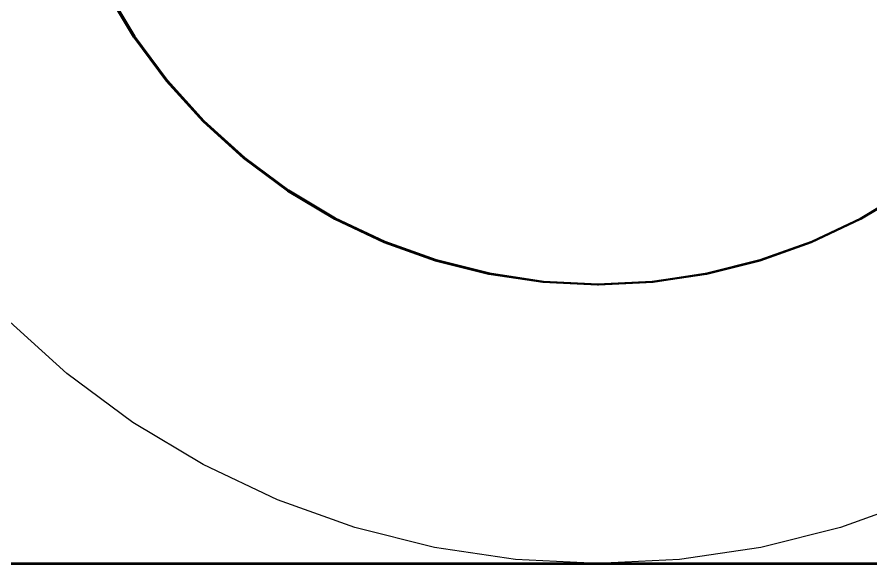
# Model space of a CAD drawing. Header units: metres. Extents: x -15 to 265, y -15 to 265.
# Drawn here: x 2.99 to 18.31, y 37.51 to 47.32 of the extents above; entities that cross this region are included whole.
import ezdxf

# ---------------------------------------------------------------- set-up
doc = ezdxf.new("R2010")
doc.units = ezdxf.units.M
doc.layers.add('buffered_commercial', color=1, linetype='Continuous')
doc.layers.add('study_area_boundary', color=1, linetype='Continuous')

msp = doc.modelspace()

# ---------------------------------------------------------------- linework, layer by layer
at = {"layer": 'buffered_buildings'}
msp.add_lwpolyline([(18.962, 44.205), (18.12, 43.701), (17.233, 43.281), (16.309, 42.951), (15.357, 42.712), (14.386, 42.568), (13.406, 42.52), (13.404, 42.52), (12.424, 42.568), (11.453, 42.712), (10.501, 42.951), (9.577, 43.281), (8.69, 43.701), (7.848, 44.205), (7.06, 44.79), (6.333, 45.449), (5.674, 46.176), (5.089, 46.964), (4.585, 47.806)], dxfattribs=at)
msp.add_lwpolyline([(18.962, 44.205), (18.12, 43.701), (17.233, 43.281), (16.309, 42.951), (15.357, 42.712), (14.386, 42.568), (13.406, 42.52), (13.404, 42.52), (12.424, 42.568), (11.453, 42.712), (10.501, 42.951), (9.577, 43.281), (8.69, 43.701), (7.848, 44.205), (7.06, 44.79), (6.333, 45.449), (5.674, 46.176), (5.089, 46.964), (4.585, 47.806)], dxfattribs=at)
msp.add_lwpolyline([(18.962, 44.205), (18.12, 43.701), (17.233, 43.281), (16.309, 42.951), (15.357, 42.712), (14.386, 42.568), (13.406, 42.52), (13.404, 42.52), (12.424, 42.568), (11.453, 42.712), (10.501, 42.951), (9.577, 43.281), (8.69, 43.701), (7.848, 44.205), (7.06, 44.79), (6.333, 45.449), (5.674, 46.176), (5.089, 46.964), (4.585, 47.806)], dxfattribs=at)
msp.add_lwpolyline([(18.962, 44.205), (18.12, 43.701), (17.233, 43.281), (16.309, 42.951), (15.357, 42.712), (14.386, 42.568), (13.406, 42.52), (13.404, 42.52), (12.424, 42.568), (11.453, 42.712), (10.501, 42.951), (9.577, 43.281), (8.69, 43.701), (7.848, 44.205), (7.06, 44.79), (6.333, 45.449), (5.674, 46.176), (5.089, 46.964), (4.585, 47.806)], dxfattribs=at)
msp.add_lwpolyline([(18.962, 44.205), (18.12, 43.701), (17.233, 43.281), (16.309, 42.951), (15.357, 42.712), (14.386, 42.568), (13.406, 42.52), (13.404, 42.52), (12.424, 42.568), (11.453, 42.712), (10.501, 42.951), (9.577, 43.281), (8.69, 43.701), (7.848, 44.205), (7.06, 44.79), (6.333, 45.449), (5.674, 46.176), (5.089, 46.964), (4.585, 47.806)], dxfattribs=at)
msp.add_lwpolyline([(18.962, 44.205), (18.12, 43.701), (17.233, 43.281), (16.309, 42.951), (15.357, 42.712), (14.386, 42.568), (13.406, 42.52), (13.404, 42.52), (12.424, 42.568), (11.453, 42.712), (10.501, 42.951), (9.577, 43.281), (8.69, 43.701), (7.848, 44.205), (7.06, 44.79), (6.333, 45.449), (5.674, 46.176), (5.089, 46.964), (4.585, 47.806)], dxfattribs=at)
msp.add_lwpolyline([(18.962, 44.205), (18.12, 43.701), (17.233, 43.281), (16.309, 42.951), (15.357, 42.712), (14.386, 42.568), (13.406, 42.52), (13.404, 42.52), (12.424, 42.568), (11.453, 42.712), (10.501, 42.951), (9.577, 43.281), (8.69, 43.701), (7.848, 44.205), (7.06, 44.79), (6.333, 45.449), (5.674, 46.176), (5.089, 46.964), (4.585, 47.806)], dxfattribs=at)
msp.add_lwpolyline([(18.962, 44.205), (18.12, 43.701), (17.233, 43.281), (16.309, 42.951), (15.357, 42.712), (14.386, 42.568), (13.406, 42.52), (13.404, 42.52), (12.424, 42.568), (11.453, 42.712), (10.501, 42.951), (9.577, 43.281), (8.69, 43.701), (7.848, 44.205), (7.06, 44.79), (6.333, 45.449), (5.674, 46.176), (5.089, 46.964), (4.585, 47.806)], dxfattribs=at)
at = {"layer": 'buffered_commercial', "color": 1, "linetype": 'Continuous', "lineweight": 50}
for points in [[(18.962, 44.205), (18.12, 43.701), (17.233, 43.281), (16.309, 42.951), (15.357, 42.712), (14.386, 42.568), (13.406, 42.52), (13.404, 42.52), (12.424, 42.568), (11.453, 42.712), (10.501, 42.951), (9.577, 43.281), (8.69, 43.701), (7.848, 44.205), (7.06, 44.79), (6.333, 45.449), (5.674, 46.176), (5.089, 46.964), (4.585, 47.806)], [(18.962, 44.205), (18.12, 43.701), (17.233, 43.281), (16.309, 42.951), (15.357, 42.712), (14.386, 42.568), (13.406, 42.52), (13.404, 42.52), (12.424, 42.568), (11.453, 42.712), (10.501, 42.951), (9.577, 43.281), (8.69, 43.701), (7.848, 44.205), (7.06, 44.79), (6.333, 45.449), (5.674, 46.176), (5.089, 46.964), (4.585, 47.806)], [(18.962, 44.205), (18.12, 43.701), (17.233, 43.281), (16.309, 42.951), (15.357, 42.712), (14.386, 42.568), (13.406, 42.52), (13.404, 42.52), (12.424, 42.568), (11.453, 42.712), (10.501, 42.951), (9.577, 43.281), (8.69, 43.701), (7.848, 44.205), (7.06, 44.79), (6.333, 45.449), (5.674, 46.176), (5.089, 46.964), (4.585, 47.806)], [(18.965, 44.206), (18.123, 43.702), (17.236, 43.282), (16.312, 42.952), (15.36, 42.713), (14.389, 42.569), (13.409, 42.521), (13.407, 42.521), (12.427, 42.569), (11.456, 42.713), (10.504, 42.952), (9.58, 43.282), (8.693, 43.702), (7.851, 44.206), (7.063, 44.791), (6.336, 45.45), (5.677, 46.177), (5.092, 46.965), (4.588, 47.807)], [(18.965, 44.206), (18.123, 43.702), (17.236, 43.282), (16.312, 42.952), (15.36, 42.713), (14.389, 42.569), (13.409, 42.521), (13.407, 42.521), (12.427, 42.569), (11.456, 42.713), (10.504, 42.952), (9.58, 43.282), (8.693, 43.702), (7.851, 44.206), (7.063, 44.791), (6.336, 45.45), (5.677, 46.177), (5.092, 46.965), (4.588, 47.807)], [(18.965, 44.206), (18.123, 43.702), (17.236, 43.282), (16.312, 42.952), (15.36, 42.713), (14.389, 42.569), (13.409, 42.521), (13.407, 42.521), (12.427, 42.569), (11.456, 42.713), (10.504, 42.952), (9.58, 43.282), (8.693, 43.702), (7.851, 44.206), (7.063, 44.791), (6.336, 45.45), (5.677, 46.177), (5.092, 46.965), (4.588, 47.807)], [(18.975, 44.21), (18.133, 43.706), (17.246, 43.286), (16.322, 42.956), (15.37, 42.717), (14.399, 42.573), (13.419, 42.525), (13.415, 42.525), (12.435, 42.573), (11.464, 42.717), (10.512, 42.956), (9.588, 43.286), (8.701, 43.706), (7.859, 44.21), (7.071, 44.795), (6.344, 45.454), (5.685, 46.181), (5.1, 46.969), (4.596, 47.811)], [(18.975, 44.21), (18.133, 43.706), (17.246, 43.286), (16.322, 42.956), (15.37, 42.717), (14.399, 42.573), (13.419, 42.525), (13.415, 42.525), (12.435, 42.573), (11.464, 42.717), (10.512, 42.956), (9.588, 43.286), (8.701, 43.706), (7.859, 44.21), (7.071, 44.795), (6.344, 45.454), (5.685, 46.181), (5.1, 46.969), (4.596, 47.811)]]:
    msp.add_lwpolyline(points, dxfattribs=at)
at = {"layer": 'circles_from_points'}
msp.add_lwpolyline([(26.634, 45.45), (25.877, 44.187), (25, 43.005), (24.012, 41.914), (22.921, 40.926), (21.739, 40.049), (20.476, 39.292), (19.145, 38.663), (17.759, 38.167), (16.331, 37.809), (14.875, 37.593), (13.405, 37.521), (11.935, 37.593), (10.479, 37.809), (9.051, 38.167), (7.665, 38.663), (6.334, 39.292), (5.071, 40.049), (3.889, 40.926), (2.798, 41.914)], dxfattribs=at)
msp.add_lwpolyline([(26.634, 45.45), (25.877, 44.187), (25, 43.005), (24.012, 41.914), (22.921, 40.926), (21.739, 40.049), (20.476, 39.292), (19.145, 38.663), (17.759, 38.167), (16.331, 37.809), (14.875, 37.593), (13.405, 37.521), (11.935, 37.593), (10.479, 37.809), (9.051, 38.167), (7.665, 38.663), (6.334, 39.292), (5.071, 40.049), (3.889, 40.926), (2.798, 41.914)], dxfattribs=at)
msp.add_lwpolyline([(26.634, 45.45), (25.877, 44.187), (25, 43.005), (24.012, 41.914), (22.921, 40.926), (21.739, 40.049), (20.476, 39.292), (19.145, 38.663), (17.759, 38.167), (16.331, 37.809), (14.875, 37.593), (13.405, 37.521), (11.935, 37.593), (10.479, 37.809), (9.051, 38.167), (7.665, 38.663), (6.334, 39.292), (5.071, 40.049), (3.889, 40.926), (2.798, 41.914)], dxfattribs=at)
msp.add_lwpolyline([(26.634, 45.45), (25.877, 44.187), (25, 43.005), (24.012, 41.914), (22.921, 40.926), (21.739, 40.049), (20.476, 39.292), (19.145, 38.663), (17.759, 38.167), (16.331, 37.809), (14.875, 37.593), (13.405, 37.521), (11.935, 37.593), (10.479, 37.809), (9.051, 38.167), (7.665, 38.663), (6.334, 39.292), (5.071, 40.049), (3.889, 40.926), (2.798, 41.914)], dxfattribs=at)
msp.add_lwpolyline([(26.634, 45.45), (25.877, 44.187), (25, 43.005), (24.012, 41.914), (22.921, 40.926), (21.739, 40.049), (20.476, 39.292), (19.145, 38.663), (17.759, 38.167), (16.331, 37.809), (14.875, 37.593), (13.405, 37.521), (11.935, 37.593), (10.479, 37.809), (9.051, 38.167), (7.665, 38.663), (6.334, 39.292), (5.071, 40.049), (3.889, 40.926), (2.798, 41.914)], dxfattribs=at)
msp.add_lwpolyline([(26.634, 45.45), (25.877, 44.187), (25, 43.005), (24.012, 41.914), (22.921, 40.926), (21.739, 40.049), (20.476, 39.292), (19.145, 38.663), (17.759, 38.167), (16.331, 37.809), (14.875, 37.593), (13.405, 37.521), (11.935, 37.593), (10.479, 37.809), (9.051, 38.167), (7.665, 38.663), (6.334, 39.292), (5.071, 40.049), (3.889, 40.926), (2.798, 41.914)], dxfattribs=at)
msp.add_lwpolyline([(26.634, 45.45), (25.877, 44.187), (25, 43.005), (24.012, 41.914), (22.921, 40.926), (21.739, 40.049), (20.476, 39.292), (19.145, 38.663), (17.759, 38.167), (16.331, 37.809), (14.875, 37.593), (13.405, 37.521), (11.935, 37.593), (10.479, 37.809), (9.051, 38.167), (7.665, 38.663), (6.334, 39.292), (5.071, 40.049), (3.889, 40.926), (2.798, 41.914)], dxfattribs=at)
msp.add_lwpolyline([(26.634, 45.45), (25.877, 44.187), (25, 43.005), (24.012, 41.914), (22.921, 40.926), (21.739, 40.049), (20.476, 39.292), (19.145, 38.663), (17.759, 38.167), (16.331, 37.809), (14.875, 37.593), (13.405, 37.521), (11.935, 37.593), (10.479, 37.809), (9.051, 38.167), (7.665, 38.663), (6.334, 39.292), (5.071, 40.049), (3.889, 40.926), (2.798, 41.914)], dxfattribs=at)
at = {"layer": 'study_area_boundary', "color": 1, "linetype": 'Continuous', "lineweight": 50}
for points in [[(28.43, 37.512), (28.43, 67.534), (-1.61, 67.534), (-1.61, 37.512), (28.43, 37.512)], [(28.43, 37.512), (28.43, 67.534), (-1.61, 67.534), (-1.61, 37.512), (28.43, 37.512)], [(28.413, 37.517), (28.413, 67.527), (-1.6, 67.527), (-1.6, 37.517), (28.413, 37.517)]]:
    msp.add_lwpolyline(points, close=True, dxfattribs=at)
at = {"layer": 'union_features'}
msp.add_lwpolyline([(18.962, 44.205), (18.12, 43.701), (17.233, 43.281), (16.309, 42.951), (15.357, 42.712), (14.386, 42.568), (13.406, 42.52), (13.404, 42.52), (12.424, 42.568), (11.453, 42.712), (10.501, 42.951), (9.577, 43.281), (8.69, 43.701), (7.848, 44.205), (7.06, 44.79), (6.333, 45.449), (5.674, 46.176), (5.089, 46.964), (4.585, 47.806)], dxfattribs=at)
msp.add_lwpolyline([(18.962, 44.205), (18.12, 43.701), (17.233, 43.281), (16.309, 42.951), (15.357, 42.712), (14.386, 42.568), (13.406, 42.52), (13.404, 42.52), (12.424, 42.568), (11.453, 42.712), (10.501, 42.951), (9.577, 43.281), (8.69, 43.701), (7.848, 44.205), (7.06, 44.79), (6.333, 45.449), (5.674, 46.176), (5.089, 46.964), (4.585, 47.806)], dxfattribs=at)
msp.add_lwpolyline([(18.962, 44.205), (18.12, 43.701), (17.233, 43.281), (16.309, 42.951), (15.357, 42.712), (14.386, 42.568), (13.406, 42.52), (13.404, 42.52), (12.424, 42.568), (11.453, 42.712), (10.501, 42.951), (9.577, 43.281), (8.69, 43.701), (7.848, 44.205), (7.06, 44.79), (6.333, 45.449), (5.674, 46.176), (5.089, 46.964), (4.585, 47.806)], dxfattribs=at)
msp.add_lwpolyline([(18.962, 44.205), (18.12, 43.701), (17.233, 43.281), (16.309, 42.951), (15.357, 42.712), (14.386, 42.568), (13.406, 42.52), (13.404, 42.52), (12.424, 42.568), (11.453, 42.712), (10.501, 42.951), (9.577, 43.281), (8.69, 43.701), (7.848, 44.205), (7.06, 44.79), (6.333, 45.449), (5.674, 46.176), (5.089, 46.964), (4.585, 47.806)], dxfattribs=at)
msp.add_lwpolyline([(18.962, 44.205), (18.12, 43.701), (17.233, 43.281), (16.309, 42.951), (15.357, 42.712), (14.386, 42.568), (13.406, 42.52), (13.404, 42.52), (12.424, 42.568), (11.453, 42.712), (10.501, 42.951), (9.577, 43.281), (8.69, 43.701), (7.848, 44.205), (7.06, 44.79), (6.333, 45.449), (5.674, 46.176), (5.089, 46.964), (4.585, 47.806)], dxfattribs=at)
msp.add_lwpolyline([(18.962, 44.205), (18.12, 43.701), (17.233, 43.281), (16.309, 42.951), (15.357, 42.712), (14.386, 42.568), (13.406, 42.52), (13.404, 42.52), (12.424, 42.568), (11.453, 42.712), (10.501, 42.951), (9.577, 43.281), (8.69, 43.701), (7.848, 44.205), (7.06, 44.79), (6.333, 45.449), (5.674, 46.176), (5.089, 46.964), (4.585, 47.806)], dxfattribs=at)
msp.add_lwpolyline([(18.962, 44.205), (18.12, 43.701), (17.233, 43.281), (16.309, 42.951), (15.357, 42.712), (14.386, 42.568), (13.406, 42.52), (13.404, 42.52), (12.424, 42.568), (11.453, 42.712), (10.501, 42.951), (9.577, 43.281), (8.69, 43.701), (7.848, 44.205), (7.06, 44.79), (6.333, 45.449), (5.674, 46.176), (5.089, 46.964), (4.585, 47.806)], dxfattribs=at)
msp.add_lwpolyline([(18.962, 44.205), (18.12, 43.701), (17.233, 43.281), (16.309, 42.951), (15.357, 42.712), (14.386, 42.568), (13.406, 42.52), (13.404, 42.52), (12.424, 42.568), (11.453, 42.712), (10.501, 42.951), (9.577, 43.281), (8.69, 43.701), (7.848, 44.205), (7.06, 44.79), (6.333, 45.449), (5.674, 46.176), (5.089, 46.964), (4.585, 47.806)], dxfattribs=at)

doc.saveas('drawing.dxf')
